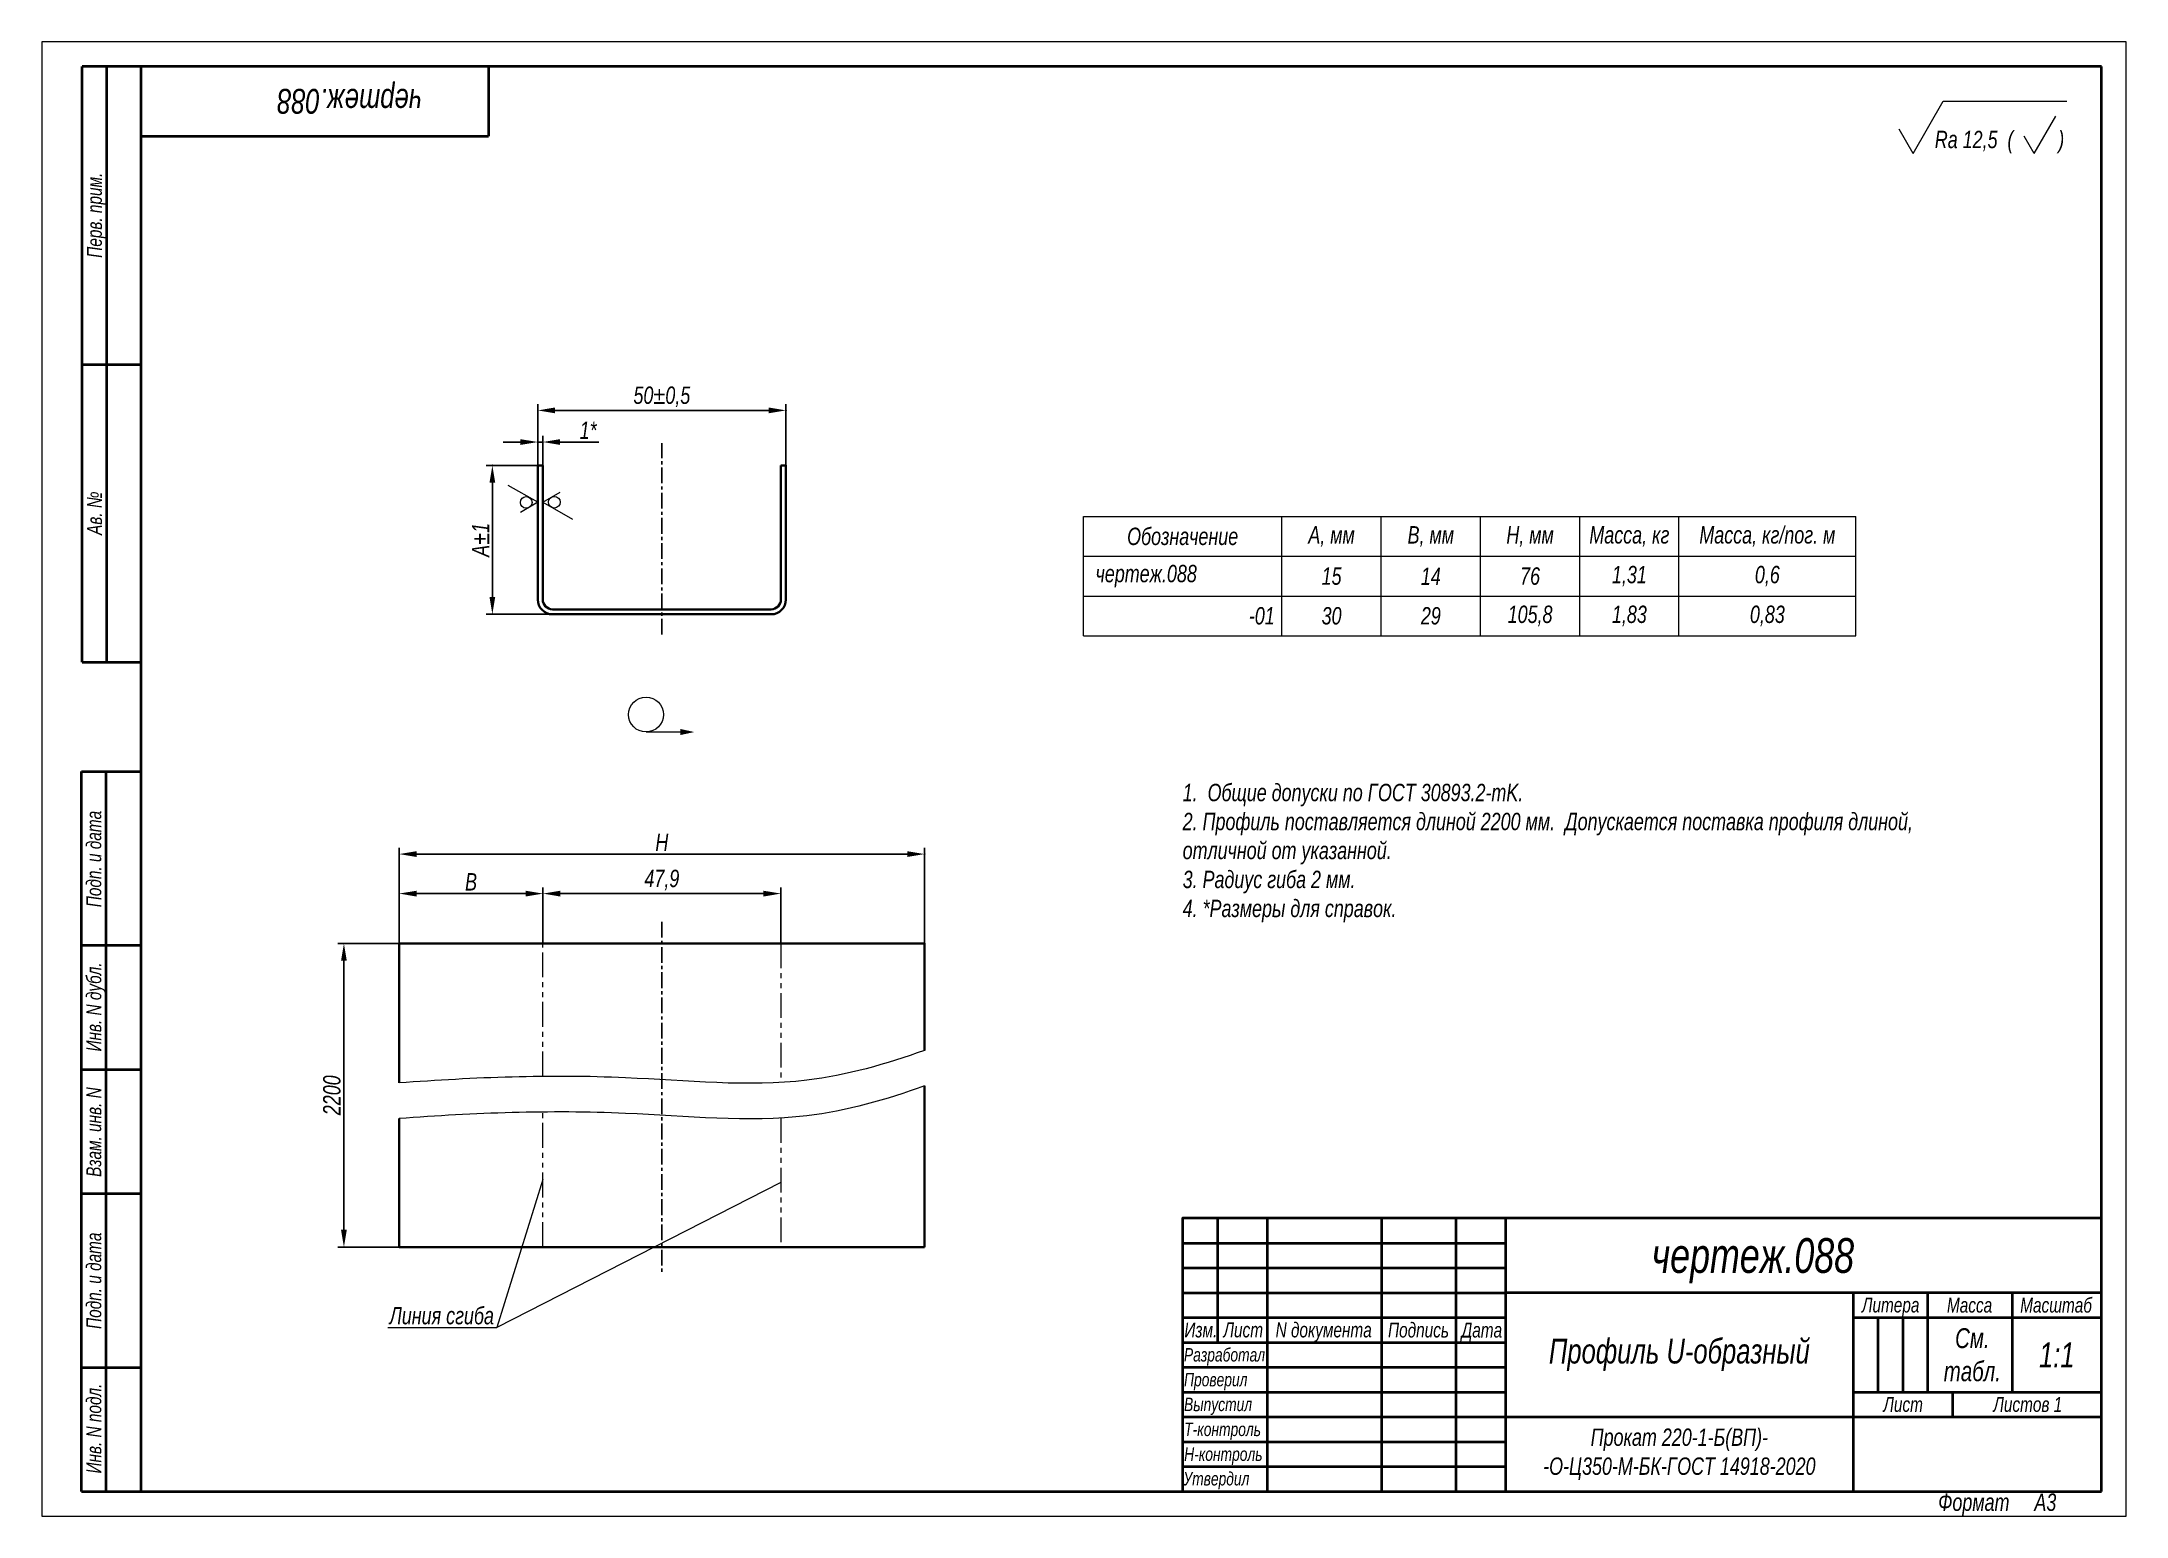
# Model space of a CAD drawing. Header units: millimetres. Extents: x 8183 to 18224, y 1761 to 2058.
# Drawn here: x 8183.3 to 8603.3, y 1761 to 2058 of the extents above; entities outside this region: 3.
import ezdxf

# ---------------------------------------------------------------- set-up
doc = ezdxf.new("R2010")
doc.units = ezdxf.units.MM
doc.linetypes.add('LT_03', pattern=[10.16, 6.35, -1.27, 1.27, -1.27])
doc.linetypes.add('LT_04', pattern=[20, 10, -2, 2, -2, 2, -2])
doc.layers.add('Layer_01', color=7, linetype='Continuous', plot=False)
for name, color, linetype, lineweight in [('Layer_02', 5, 'Continuous', 13), ('Layer_04', 1, 'Continuous', 15), ('Layer_08', 5, 'Continuous', 13), ('Layer_11', 5, 'LT_04', 15), ('Layer_12', 7, 'Continuous', 35), ('Layer_13', 6, 'Continuous', 13), ('Layer_14', 7, 'Continuous', 40)]:
    doc.layers.add(name, color=color, linetype=linetype, lineweight=lineweight)
doc.layers.add('Layer_06', color=1, linetype='LT_03')
doc.styles.add('Style_01', font='ARIALNI.TTF', dxfattribs={"width": 0.9, "height": 3.5})
doc.dimstyles.new('DimStyle_03', dxfattribs={"dimtxt": 3.5, "dimasz": 3.5, "dimexe": 1.25, "dimexo": 0, "dimtad": 1, "dimdec": 1, "dimlfac": 0.5, "dimtxsty": 'Style_01', "dimcen": 2.5, "dimazin": 3, "dimtfac": 1, "dimtdec": 1, "dimtmove": 0, "dimatfit": 3})
doc.dimstyles.new('DimStyle_05', dxfattribs={"dimtxt": 3.5, "dimasz": 3.5, "dimexe": 1.25, "dimexo": 0, "dimtad": 1, "dimdec": 1, "dimtxsty": 'Style_01', "dimcen": 0, "dimazin": 3, "dimtfac": 1, "dimtdec": 1, "dimtmove": 0, "dimatfit": 3})

# ---------------------------------------------------------------- blocks, each defined once
blk = doc.blocks.new('*D3109')
at = {"layer": 'Layer_01', "color": 0}
for p in [(8333.2, 1983.75), (8283.2, 1972.68), (8333.2, 1972.68)]:
    blk.add_point(p, dxfattribs=at)
at = {"layer": 'Layer_04', "color": 0, "lineweight": -2}
for p, q in [((8283.2, 1972.68), (8283.2, 1985)), ((8286.7, 1983.75), (8329.7, 1983.75)), ((8333.2, 1972.68), (8333.2, 1985))]:
    blk.add_line(p, q, dxfattribs=at)
at = {"layer": 'Layer_04', "color": 0}
for points in [[(8286.7, 1984.34), (8286.7, 1983.17), (8283.2, 1983.75)], [(8329.7, 1984.34), (8329.7, 1983.17), (8333.2, 1983.75)]]:
    blk.add_solid(points, dxfattribs=at)
at = {"layer": 'Layer_04', "color": 0, "insert": (8308.2, 1986.49), "char_height": 3.5, "attachment_point": 5, "style": 'Style_01'}
blk.add_mtext('\\A1;50{\\A0;%%P0,5}', dxfattribs=at)
blk = doc.blocks.new('*D3110')
at = {"layer": 'Layer_01', "color": 0}
for p in [(8274.05, 1972.68), (8284.2, 1972.68), (8286.2, 1942.68)]:
    blk.add_point(p, dxfattribs=at)
at = {"layer": 'Layer_04', "color": 0, "lineweight": -2}
for p, q in [((8284.2, 1972.68), (8272.8, 1972.68)), ((8274.05, 1946.18), (8274.05, 1969.18)), ((8286.2, 1942.68), (8272.8, 1942.68))]:
    blk.add_line(p, q, dxfattribs=at)
at = {"layer": 'Layer_04', "color": 0}
for points in [[(8273.47, 1969.18), (8274.63, 1969.18), (8274.05, 1972.68)], [(8273.47, 1946.18), (8274.63, 1946.18), (8274.05, 1942.68)]]:
    blk.add_solid(points, dxfattribs=at)
at = {"layer": 'Layer_04', "color": 0, "insert": (8271.67, 1957.68), "char_height": 3.5, "attachment_point": 5, "rotation": 90, "style": 'Style_01'}
blk.add_mtext('А%%P1', dxfattribs=at)
blk = doc.blocks.new('*D3111')
at = {"layer": 'Layer_01', "color": 0}
for p in [(8361.13, 1894.39), (8255.28, 1876.39), (8361.13, 1876.39)]:
    blk.add_point(p, dxfattribs=at)
at = {"layer": 'Layer_04', "color": 0, "lineweight": -2}
for p, q in [((8255.28, 1876.39), (8255.28, 1895.64)), ((8258.78, 1894.39), (8357.63, 1894.39)), ((8361.13, 1876.39), (8361.13, 1895.64))]:
    blk.add_line(p, q, dxfattribs=at)
at = {"layer": 'Layer_04', "color": 0}
for points in [[(8258.78, 1894.97), (8258.78, 1893.81), (8255.28, 1894.39)], [(8357.63, 1894.97), (8357.63, 1893.81), (8361.13, 1894.39)]]:
    blk.add_solid(points, dxfattribs=at)
at = {"layer": 'Layer_04', "color": 0, "insert": (8308.2, 1896.76), "char_height": 3.5, "attachment_point": 5, "style": 'Style_01'}
blk.add_mtext('H', dxfattribs=at)
blk = doc.blocks.new('*D3112')
at = {"layer": 'Layer_01', "color": 0}
for p in [(8255.28, 1886.43), (8255.28, 1876.39), (8284.24, 1876.39)]:
    blk.add_point(p, dxfattribs=at)
at = {"layer": 'Layer_04', "color": 0, "lineweight": -2}
for p, q in [((8255.28, 1876.39), (8255.28, 1887.68)), ((8280.74, 1886.43), (8258.78, 1886.43)), ((8284.24, 1876.39), (8284.24, 1887.68))]:
    blk.add_line(p, q, dxfattribs=at)
at = {"layer": 'Layer_04', "color": 0}
for points in [[(8258.78, 1887.01), (8258.78, 1885.84), (8255.28, 1886.43)], [(8280.74, 1887.01), (8280.74, 1885.84), (8284.24, 1886.43)]]:
    blk.add_solid(points, dxfattribs=at)
at = {"layer": 'Layer_04', "color": 0, "insert": (8269.76, 1888.8), "char_height": 3.5, "attachment_point": 5, "style": 'Style_01'}
blk.add_mtext('\\A1;B', dxfattribs=at)
blk = doc.blocks.new('*D3113')
at = {"layer": 'Layer_01', "color": 0}
for p in [(8284.2, 1977.38), (8283.2, 1972.68), (8284.2, 1972.68)]:
    blk.add_point(p, dxfattribs=at)
at = {"layer": 'Layer_04', "color": 0, "lineweight": -2}
for p, q in [((8283.2, 1972.68), (8283.2, 1978.63)), ((8284.2, 1972.68), (8284.2, 1978.63)), ((8279.7, 1977.38), (8276.2, 1977.38)), ((8283.2, 1977.38), (8284.2, 1977.38)), ((8287.7, 1977.38), (8295.5, 1977.38))]:
    blk.add_line(p, q, dxfattribs=at)
at = {"layer": 'Layer_04', "color": 0}
for points in [[(8279.7, 1977.96), (8279.7, 1976.8), (8283.2, 1977.38)], [(8287.7, 1977.96), (8287.7, 1976.8), (8284.2, 1977.38)]]:
    blk.add_solid(points, dxfattribs=at)
at = {"layer": 'Layer_04', "color": 0, "insert": (8293.35, 1979.76), "char_height": 3.5, "attachment_point": 5, "style": 'Style_01'}
blk.add_mtext('\\A1;1*', dxfattribs=at)
blk = doc.blocks.new('*D3070')
at = {"layer": 'Layer_01', "color": 0}
for p in [(8332.17, 1886.43), (8284.24, 1876.39), (8332.17, 1876.39)]:
    blk.add_point(p, dxfattribs=at)
at = {"layer": 'Layer_04', "color": 0, "lineweight": -2}
for p, q in [((8284.24, 1876.39), (8284.24, 1887.68)), ((8287.74, 1886.43), (8328.67, 1886.43)), ((8332.17, 1876.39), (8332.17, 1887.68))]:
    blk.add_line(p, q, dxfattribs=at)
at = {"layer": 'Layer_04', "color": 0}
for points in [[(8287.74, 1887.01), (8287.74, 1885.84), (8284.24, 1886.43)], [(8328.67, 1887.01), (8328.67, 1885.84), (8332.17, 1886.43)]]:
    blk.add_solid(points, dxfattribs=at)
at = {"layer": 'Layer_04', "color": 0, "insert": (8308.2, 1889.16), "char_height": 3.5, "attachment_point": 5, "style": 'Style_01'}
blk.add_mtext('\\A1;47,9', dxfattribs=at)
blk = doc.blocks.new('*D3071')
at = {"layer": 'Layer_01', "color": 0}
for p in [(8255.28, 1876.39), (8244.14, 1815.23), (8255.28, 1815.23)]:
    blk.add_point(p, dxfattribs=at)
at = {"layer": 'Layer_04', "color": 0, "lineweight": -2}
for p, q in [((8255.28, 1876.39), (8242.89, 1876.39)), ((8244.14, 1872.89), (8244.14, 1818.73)), ((8255.28, 1815.23), (8242.89, 1815.23))]:
    blk.add_line(p, q, dxfattribs=at)
at = {"layer": 'Layer_04', "color": 0}
for points in [[(8243.56, 1872.89), (8244.73, 1872.89), (8244.14, 1876.39)], [(8243.56, 1818.73), (8244.73, 1818.73), (8244.14, 1815.23)]]:
    blk.add_solid(points, dxfattribs=at)
at = {"layer": 'Layer_04', "color": 0, "insert": (8241.73, 1845.81), "char_height": 3.5, "attachment_point": 5, "rotation": 90, "style": 'Style_01'}
blk.add_mtext('\\A1;2200', dxfattribs=at)

msp = doc.modelspace()

# ---------------------------------------------------------------- linework, layer by layer
at = {"layer": 'Layer_06', "ltscale": 0.5}
for p, q in [((8308.2, 1938.59), (8308.2, 1977.15)), ((8308.2, 1880.74), (8308.2, 1809.97))]:
    msp.add_line(p, q, dxfattribs=at)
at = {"layer": 'Layer_11', "ltscale": 0.5}
for p, q in [((8284.24, 1849.6), (8284.24, 1876.39)), ((8332.17, 1876.39), (8332.17, 1848.39)), ((8284.24, 1815.23), (8284.24, 1842.43)), ((8332.17, 1841.22), (8332.17, 1815.23))]:
    msp.add_line(p, q, dxfattribs=at)
at = {"layer": 'Layer_12', "lineweight": 13, "ltscale": 0.303109}
msp.add_line((8560.32, 2035.51), (8566.38, 2046.01), dxfattribs=at)
at = {"layer": 'Layer_12', "lineweight": 13}
msp.add_line((8566.38, 2046.01), (8591.25, 2046.01), dxfattribs=at)
at = {"layer": 'Layer_12', "lineweight": 13, "ltscale": 0.216506}
msp.add_line((8584.69, 2035.51), (8589.02, 2043.01), dxfattribs=at)
at = {"layer": 'Layer_12', "lineweight": 13, "ltscale": 0.141451}
msp.add_line((8560.32, 2035.51), (8557.49, 2040.41), dxfattribs=at)
at = {"layer": 'Layer_12', "lineweight": 13, "ltscale": 0.101036}
msp.add_line((8584.69, 2035.51), (8582.66, 2039.01), dxfattribs=at)
at = {"layer": 'Layer_12'}
for p, q in [((8283.2, 1972.68), (8284.2, 1972.68)), ((8283.2, 1972.68), (8283.2, 1945.68)), ((8284.2, 1972.68), (8284.2, 1945.68)), ((8332.2, 1945.68), (8332.2, 1972.68)), ((8332.2, 1972.68), (8333.2, 1972.68)), ((8333.2, 1945.68), (8333.2, 1972.68)), ((8286.2, 1943.68), (8330.2, 1943.68)), ((8286.2, 1942.68), (8330.2, 1942.68)), ((8255.28, 1848.29), (8255.28, 1876.39)), ((8255.28, 1876.39), (8361.13, 1876.39)), ((8361.13, 1854.86), (8361.13, 1876.39)), ((8361.13, 1815.23), (8361.13, 1847.7)), ((8255.28, 1815.23), (8255.28, 1841.12)), ((8255.28, 1815.23), (8361.13, 1815.23))]:
    msp.add_line(p, q, dxfattribs=at)
for centre, radius, start, end in [((8286.2, 1945.68), 3, 180, 270), ((8286.2, 1945.68), 2, 180, 270), ((8330.2, 1945.68), 2, 270, 0), ((8330.2, 1945.68), 3, 270, 0)]:
    msp.add_arc(centre, radius, start, end, dxfattribs=at)
at = {"layer": 'Layer_13'}
for p, q in [((8183.25, 2058.01), (8183.25, 1761.01)), ((8603.25, 2058.01), (8183.25, 2058.01)), ((8603.25, 1761.01), (8603.25, 2058.01)), ((8283.2, 1965.25), (8277.24, 1968.6)), ((8284.2, 1965.25), (8287.71, 1967.28)), ((8283.2, 1965.25), (8279.72, 1963.18)), ((8284.2, 1965.25), (8290.17, 1961.83)), ((8393.13, 1938.36), (8393.13, 1962.36)), ((8393.13, 1962.36), (8548.74, 1962.36)), ((8433.13, 1938.36), (8433.13, 1962.36)), ((8453.13, 1938.36), (8453.13, 1962.36)), ((8473.13, 1938.36), (8473.13, 1962.36)), ((8493.13, 1938.36), (8493.13, 1962.36)), ((8513.13, 1938.36), (8513.13, 1962.36)), ((8548.74, 1938.36), (8548.74, 1962.36)), ((8393.13, 1954.36), (8548.74, 1954.36)), ((8393.13, 1946.36), (8548.74, 1946.36)), ((8393.13, 1938.36), (8548.74, 1938.36)), ((8305.01, 1918.98), (8311.92, 1918.98)), ((8284.24, 1828.83), (8274.93, 1799.04)), ((8332.17, 1828.23), (8274.93, 1799.04)), ((8252.97, 1799.04), (8274.93, 1799.04)), ((8183.25, 1761.01), (8603.25, 1761.01))]:
    msp.add_line(p, q, dxfattribs=at)
for centre, radius in [((8280.87, 1965.22), 1.17), ((8286.54, 1965.26), 1.17), ((8305.01, 1922.49), 3.51)]:
    msp.add_circle(centre, radius, dxfattribs=at)
for points in [[(8361.13, 1854.86), (8353.34, 1852.06), (8333.81, 1846.5), (8297.77, 1850.49), (8270.41, 1849.41), (8255.28, 1848.29)], [(8361.13, 1847.7), (8353.34, 1844.89), (8333.81, 1839.33), (8297.77, 1843.32), (8270.41, 1842.24), (8255.28, 1841.12)]]:
    msp.add_open_spline(points, degree=3, knots=[19.697743, 19.697743, 19.697743, 19.697743, 44.369189, 80.885467, 126.453357, 126.453357, 126.453357, 126.453357], dxfattribs=at)
msp.add_solid([(8311.92, 1918.36), (8314.74, 1918.97), (8311.92, 1919.59)], dxfattribs=at)
at = {"layer": 'Layer_14', "linetype": 'Continuous'}
for p, q in [((8598.25, 2053.01), (8191.38, 2053.01)), ((8191.38, 1933.01), (8191.38, 2053.01)), ((8196.38, 1933.01), (8196.38, 2053.01)), ((8203.25, 2053.01), (8203.25, 1766.01)), ((8273.25, 2053.01), (8273.25, 2039.01)), ((8598.25, 1766.01), (8598.25, 2053.01)), ((8203.25, 2039.01), (8273.25, 2039.01)), ((8191.38, 1993.01), (8203.25, 1993.01)), ((8191.38, 1933.01), (8203.25, 1933.01)), ((8191.25, 1766.01), (8191.25, 1911.01)), ((8191.25, 1911.01), (8203.25, 1911.01)), ((8196.25, 1766.01), (8196.25, 1911.01)), ((8191.25, 1876.01), (8203.25, 1876.01)), ((8191.25, 1851.01), (8203.25, 1851.01)), ((8191.25, 1826.01), (8203.25, 1826.01)), ((8413.13, 1816.04), (8478.17, 1816.04)), ((8413.13, 1811.04), (8478.17, 1811.04)), ((8413.13, 1806.04), (8478.17, 1806.04)), ((8553.22, 1801.03), (8553.22, 1786.02)), ((8558.23, 1801.03), (8558.23, 1786.02)), ((8191.25, 1791.01), (8203.25, 1791.01)), ((8413.13, 1791.03), (8478.17, 1791.03)), ((8413.13, 1786.02), (8478.17, 1786.02)), ((8413.13, 1781.02), (8478.17, 1781.02)), ((8413.13, 1776.02), (8478.17, 1776.02)), ((8413.13, 1771.01), (8478.17, 1771.01)), ((8191.25, 1766.01), (8203.25, 1766.01)), ((8203.25, 1766.01), (8598.25, 1766.01))]:
    msp.add_line(p, q, dxfattribs=at)
for points in [[(8598.25, 1821.05), (8413.13, 1821.05), (8413.13, 1766.01)], [(8420.13, 1821.05), (8420.13, 1796.03)], [(8430.14, 1821.05), (8430.14, 1766.01)], [(8453.16, 1821.05), (8453.16, 1766.01)], [(8468.17, 1821.05), (8468.17, 1766.01)], [(8478.17, 1821.05), (8478.17, 1766.01)], [(8598.25, 1806.04), (8478.17, 1806.04)], [(8548.22, 1806.04), (8548.22, 1766.01)], [(8563.23, 1806.04), (8563.23, 1786.02)], [(8580.24, 1806.04), (8580.24, 1786.02)], [(8580.24, 1806.04), (8580.24, 1786.02)], [(8413.13, 1801.03), (8478.17, 1801.03)], [(8548.22, 1801.03), (8598.25, 1801.03)], [(8413.13, 1796.03), (8478.17, 1796.03)], [(8548.22, 1786.02), (8598.25, 1786.02)], [(8568.23, 1786.02), (8568.23, 1781.02)], [(8478.17, 1781.02), (8598.25, 1781.02)]]:
    msp.add_lwpolyline(points, dxfattribs=at)

# ---------------------------------------------------------------- texts
at = {"layer": 'Layer_02', "char_height": 3.5, "style": 'Style_01'}
for s, insert, width, attachment_point in [('Обозначение', (8413.13, 1958.36), 40, 5), ('А, мм', (8443.13, 1958.36), 20, 5), ('B, мм', (8463.13, 1958.36), 20, 5), ('H, мм', (8483.13, 1958.36), 20, 5), ('Масса, кг', (8503.13, 1958.36), 20, 5), ('Масса, кг/пог. м', (8530.93, 1958.36), 35.6082, 5), ('чертеж.088', (8395.59, 1950.36), 40, 4), ('15', (8443.13, 1950.36), 20, 5), ('14', (8463.13, 1950.36), 20, 5), ('76', (8483.13, 1950.36), 20, 5), ('1,31', (8503.13, 1950.36), 20, 5), ('0,6', (8530.93, 1950.36), 35.6082, 5), ('-01', (8429.07, 1942.36), 40, 5), ('30', (8443.13, 1942.36), 20, 5), ('29', (8463.13, 1942.36), 20, 5), ('105,8', (8483.13, 1942.36), 20, 5), ('1,83', (8503.13, 1942.36), 20, 5), ('0,83', (8530.93, 1942.36), 35.6082, 5)]:
    msp.add_mtext(s, dxfattribs=dict(at, insert=insert, width=width, attachment_point=attachment_point))
at = {"layer": 'Layer_04', "width": 37, "attachment_point": 5, "style": 'Style_01'}
for insert, char_height in [((17332.19, 2042.01), 3.5), ((18224.28, 2042.13), 3.5), ((17783.64, 2040.63), 6)]:
    msp.add_mtext('{\\fCalibri|b0|i0|c204;\\c0;^J', dxfattribs=dict(at, insert=insert, char_height=char_height))
at = {"layer": 'Layer_08', "linetype": 'Continuous', "style": 'Style_01', "width": 0.9}
msp.add_text('чертеж.088', height=5, rotation=180, dxfattribs=at).set_placement((8259.87, 2048.51))
for s, height, p in [('Rа 12,5  (         )', 3.5, (8564.67, 2036.57)), ('чертеж.088', 7, (8507.62, 1810.04)), ('Изм.', 3, (8413.48, 1797.04)), ('Лист', 3, (8421.36, 1797.05)), ('N документа', 3, (8431.86, 1797.05)), ('Подпись', 3, (8454.51, 1797.03)), ('Дата', 3, (8469.3, 1797.02)), ('Разработал', 2.7, (8413.39, 1792.19)), ('Проверил', 2.7, (8413.41, 1787.19)), ('Выпустил', 2.7, (8413.41, 1782.2)), ('Т-контроль', 2.7, (8413.44, 1777.18)), ('Н-контроль', 2.7, (8413.44, 1772.18)), ('Утвердил', 2.7, (8413.27, 1767.23))]:
    msp.add_text(s, height=height, dxfattribs=at).set_placement(p)
at = {"layer": 'Layer_08', "linetype": 'Continuous', "lineweight": 25, "style": 'Style_01', "width": 0.9}
for s, p in [('Перв. прим.', (8195.37, 2014.49)), ('Ав. №', (8195.38, 1958.67)), ('Подп. и дата', (8195.25, 1883.69)), ('Инв. N дубл.', (8195.25, 1854.63)), ('Взам. инв. N', (8195.25, 1829.37)), ('Подп. и дата', (8195.25, 1798.75)), ('Инв. N подл.', (8195.25, 1769.64))]:
    msp.add_text(s, height=3, rotation=90, dxfattribs=at).set_placement(p)
at = {"layer": 'Layer_08', "ltscale": 0.04, "style": 'Style_01', "width": 0.9}
msp.add_text('Линия сгиба', height=3.5, dxfattribs=at).set_placement((8253.34, 1799.68))
at = {"layer": 'Layer_08', "linetype": 'Continuous', "lineweight": 25, "style": 'Style_01', "width": 0.9}
for s, p in [('Литера', (8549.99, 1802.07)), ('Масса', (8567.12, 1802.04)), ('Масштаб', (8581.88, 1802.04)), ('Лист ', (8554.31, 1782.05)), ('Листов 1', (8576.47, 1782.05))]:
    msp.add_text(s, height=3, dxfattribs=at).set_placement(p)
at = {"layer": 'Layer_08', "insert": (8413.13, 1908.54), "char_height": 3.5, "attachment_point": 1, "style": 'Style_01'}
msp.add_mtext_dynamic_manual_height_columns('1.  Общие допуски по ГОСТ 30893.2-mK.\\P\\pxb0.25,ql;2. Профиль поставляется длиной 2200 мм.  Допускается поставка профиля длиной, отличной от указанной.\\P3. Радиус гиба 2 мм.\\P\\pq*;4. *Размеры для справок.', width=149.6144, gutter_width=70, heights=[66.33], dxfattribs=at)
at = {"layer": 'Layer_08', "linetype": 'Continuous', "attachment_point": 5, "style": 'Style_01'}
for s, insert, char_height, width in [('См.\\Pтабл.', (8572.23, 1793.53), 4, 18.012), ('Профиль U-образный ', (8513.2, 1793.53), 5, 70.0467), ('1:1', (8589.25, 1793.53), 5, 18.012), ('Прокат 220-1-Б(ВП)-\\P-О-Ц350-М-БК-ГОСТ 14918-2020', (8513.2, 1773.52), 3.5, 70.0467)]:
    msp.add_mtext(s, dxfattribs=dict(at, insert=insert, char_height=char_height, width=width))
at = {"layer": 'Layer_08', "linetype": 'Continuous', "lineweight": 25, "insert": (8565.35, 1765.6), "char_height": 3.5, "width": 32.9515, "attachment_point": 1, "style": 'Style_01'}
msp.add_mtext('Формат     А3', dxfattribs=at)

# ---------------------------------------------------------------- dimensions: what is measured, and where the dimension line sits
at = {"layer": 'Layer_04'}
for base, p1, p2, text, dimstyle, picture, middle in [((8333.2, 1983.75), (8283.2, 1972.68), (8333.2, 1972.68), '<>{\\A0;%%P0,5}', 'DimStyle_05', '*D3109', (8308.2, 1986.49)), ((8284.2, 1977.38), (8283.2, 1972.68), (8284.2, 1972.68), '<>*', 'DimStyle_05', '*D3113', (8293.35, 1979.76)), ((8361.13, 1894.39), (8255.28, 1876.39), (8361.13, 1876.39), 'H', 'DimStyle_03', '*D3111', (8308.2, 1896.76)), ((8255.28, 1886.43), (8284.24, 1876.39), (8255.28, 1876.39), 'B', 'DimStyle_05', '*D3112', (8269.76, 1888.8))]:
    dim = msp.add_linear_dim(base=base, p1=p1, p2=p2, text=text, dimstyle=dimstyle, dxfattribs=at)
    dim.commit()
    dim.dimension.update_dxf_attribs({"geometry": picture, "text_midpoint": middle})
for base, p1, p2, text, dimstyle, picture, middle in [((8274.05, 1972.68), (8286.2, 1942.68), (8284.2, 1972.68), 'А%%P1', 'DimStyle_03', '*D3110', (8271.67, 1957.68)), ((8244.14, 1815.23), (8255.28, 1876.39), (8255.28, 1815.23), '2200', 'DimStyle_05', '*D3071', (8241.73, 1845.81))]:
    dim = msp.add_linear_dim(base=base, p1=p1, p2=p2, angle=90, text=text, dimstyle=dimstyle, dxfattribs=at)
    dim.commit()
    dim.dimension.update_dxf_attribs({"geometry": picture, "text_midpoint": middle})
dim = msp.add_linear_dim(base=(8332.17, 1886.43), p1=(8284.24, 1876.39), p2=(8332.17, 1876.39), dimstyle='DimStyle_05', dxfattribs=at)
dim.commit()
dim.dimension.update_dxf_attribs({"geometry": '*D3070', "text_midpoint": (8308.2, 1889.16)})

doc.saveas('drawing.dxf')
